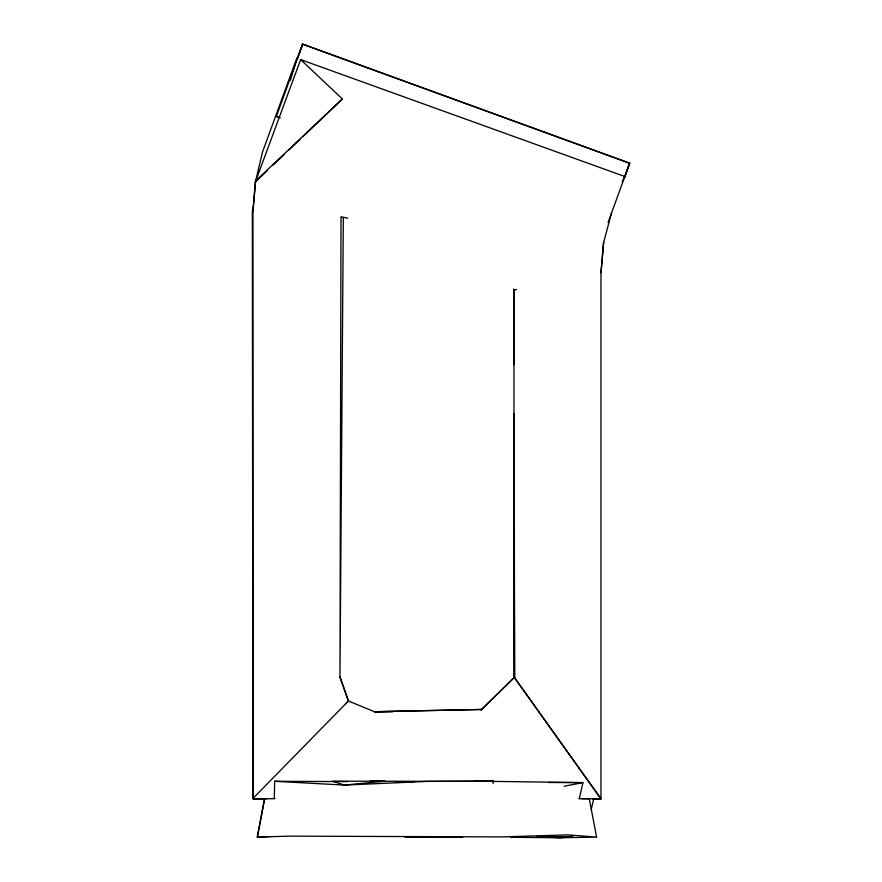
<?xml version="1.0" encoding="UTF-8"?>
<svg xmlns="http://www.w3.org/2000/svg" width="882" height="882" viewBox="0 0 882 882"><rect width="100%" height="100%" fill="white"/><g stroke="black" fill="none" stroke-linecap="round" stroke-linejoin="round"><path stroke-width="1.32" d="M257.445 180.248L255.361 182.001L300.652 59.601L342.37 98.96L255.604 180.953L255.361 182.001L252.969 211.195L252.947 798.86L265.328 798.86M578.934 798.706L600.94 798.706L513.941 676.902L513.952 290.112L516.632 289.572M592.715 798.916L600.973 798.916L600.973 272.56L603.619 242.352L601.006 272.736M343.318 217.854L339.967 677.056L341.014 216.763L347.751 218.207M274.302 798.419L274.655 781.287L347.596 781.606M252.925 798.508L348.412 700.992L374.762 711.862L392.611 711.84M252.958 211.173L255.604 180.953M493.005 783.657L493.457 781.066L474.45 781.143L582.936 782.621L579.331 798.618M264.611 798.838L257.301 837.095L289.627 836.136L502.409 836.908L568.118 834.868L596.596 837.117L559.949 837.757L510.678 837.305M591.249 809.577L593.652 799.136M255.637 181.13L262.505 152.024L296.969 57.793L290.421 80.273M603.652 242.517L611.469 213.047M253.487 207.193L252.329 211.162L252.947 798.838L274.93 798.673M302.625 44.1L297.19 59.149L302.647 44.232L629.671 163.28L624.202 178.197L629.649 163.148L302.625 44.1L276.364 116.435L278.944 117.383M608.084 222.595L629.649 163.148M622.284 181.46L624.82 176.632M345.546 703.913L348.412 700.992M514.592 677.178L481.12 709.933L514.592 677.178L514.173 414.187M255.361 182.001L267.224 170.678M273.155 165.022L284.037 154.637M288.976 149.918L299.858 139.532M302.824 136.71L342.37 98.96M564.083 786.248L582.936 782.621L548.527 782.477M269.451 836.588L257.301 837.095L264.589 798.706L267.014 798.64M554.943 837.073L572.793 836.39M484.196 781.331L332.536 781.198L344.3 785.079L426.91 781.43L493.457 781.066M420.923 837.194L413.393 837.205L440.537 837.216L433.007 837.194M405.003 837.239L462.664 837.239M395.764 781.816L413.658 781.893M581.822 798.651L589.275 798.728L596.596 837.117M370.407 780.923L384.85 781.176L344.3 785.079L274.655 781.287M547.413 836.577L568.879 836.974L559.949 837.757L536.774 836.555M624.787 176.499L300.652 59.601L302.879 61.145M280.222 117.725L276.364 116.435M513.941 676.902L600.973 798.916M513.677 289.031L513.853 364.663M513.963 414.165L514.559 678.203M481.649 709.459L374.74 711.708L481.649 709.459M348.445 701.135L339.934 676.902L348.445 701.135"/></g></svg>
